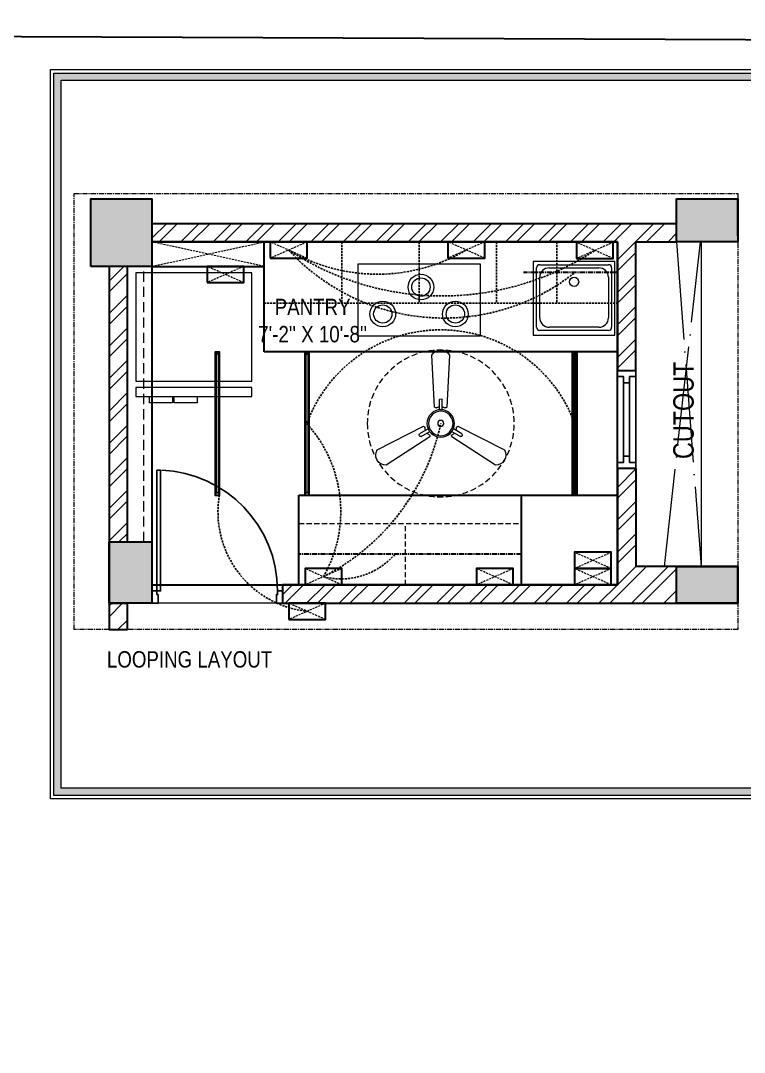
# Model space of a CAD drawing. Header units: millimetres. Extents: x 56222 to 3066687, y -650199 to -121287.
# Drawn here: x 134095.5 to 134272.8, y -184550.2 to -184297.6 of the extents above; entities that cross this region are included whole.
import ezdxf

# ---------------------------------------------------------------- set-up
doc = ezdxf.new("R2010")
doc.units = ezdxf.units.MM
doc.header["$MEASUREMENT"] = 0
for name, pattern in [('ACAD_ISO02W100', [15, 12, -3]), ('ACAD_ISO04W100', [30, 24, -3, 0, -3]), ('CENTER', [2, 1.25, -0.25, 0.25, -0.25]), ('DASHED', [0.75, 0.5, -0.25]), ('DASHED2', [0.375, 0.25, -0.125]), ('DASHEDX2', [1.5, 1, -0.5]), ('HIDDEN', [0.375, 0.25, -0.125])]:
    doc.linetypes.add(name, pattern=pattern)
doc.layers.add('AR DOOR', color=40, linetype='Continuous')
doc.layers.add('AR ELE-5', color=134, linetype='Continuous')
for name, color, linetype, lineweight in [('COLUMN', 1, 'Continuous', 30), ('dim05', 1, 'Continuous', 13), ('Dimension', 10, 'DASHEDX2', 20), ('el', 7, 'Continuous', 20), ('ELEC-wires', 1, 'DASHED2', 13), ('Electrical', 84, 'Continuous', 30), ('FIRST FLOOR', 7, 'Continuous', 9), ('FIRST FLOOR ( TEXT )', 7, 'Continuous', 9), ('FIRST FLOOR_( PLine )_', 251, 'Continuous', 30), ('FURNITURE', 32, 'Continuous', 9), ('GROUND FLOOR', 7, 'Continuous', 9), ('hatch-wall', 8, 'Continuous', 9), ('Labelling', 1, 'Continuous', 25), ('Looping', 10, 'Continuous', 25), ('SECTION ( SLAB PLine )', 104, 'Continuous', 30), ('TILE', 14, 'Continuous', 9)]:
    doc.layers.add(name, color=color, linetype=linetype, lineweight=lineweight)
doc.layers.add('XX~SLAB ( PLINE )', color=251, linetype='Continuous', plot=False)
doc.styles.add("Cn_BT_0'-0", font='swissc.ttf')
doc.styles.add('KATHA', font='swissc.ttf')

# ---------------------------------------------------------------- blocks, each defined once
blk = doc.blocks.new('*U144')
for points in [[(-1025.5, 0), (-985.5, 0), (-985.5, 30), (-975.5, 30), (-975.5, 100), (-1025.5, 100)], [(40, 0), (0, 0), (0, 30), (-10, 30), (-10, 100), (40, 100)], [(0, 0), (0, -985.5), (-30, -985.5), (-30, 0)]]:
    blk.add_lwpolyline(points, close=True)
at = {"layer": 'AR ELE-5', "linetype": 'ByBlock', "ltscale": 15}
blk.add_arc((1.4, 0.6), 987, 180.03474, 267.62699, dxfattribs=at)
blk = doc.blocks.new('6616')
at = {"color": 242, "linetype": 'DASHED', "true_color": 0xcd2027}
for p, q in [((386784.79, -36915.77), (386775.78, -36911.78)), ((386784.79, -36911.78), (386775.78, -36915.77))]:
    blk.add_line(p, q, dxfattribs=at)
at = {"layer": 'ELEC-wires', "color": 5, "linetype": 'ByBlock', "lineweight": 30, "ltscale": 4}
blk.add_lwpolyline([(386775.78, -36911.78), (386784.79, -36911.78), (386784.79, -36915.77), (386775.78, -36915.77)], close=True, dxfattribs=at)
blk = doc.blocks.new('fan')
at = {"layer": 'Electrical', "lineweight": 15, "ltscale": 20}
for p, q in [((3300835.29, -509900.78), (3300836.47, -509923.43)), ((3300841.81, -509923.43), (3300842.99, -509900.78)), ((3300838.47, -509924.57), (3300838.47, -509920.25)), ((3300839.81, -509920.28), (3300839.81, -509924.57)), ((3300831.66, -509931.77), (3300811.45, -509942.07)), ((3300829.93, -509935.08), (3300833.64, -509932.93)), ((3300834.31, -509934.09), (3300830.57, -509936.25)), ((3300847.68, -509936.23), (3300843.97, -509934.09)), ((3300844.64, -509932.93), (3300848.38, -509935.09)), ((3300866.83, -509942.07), (3300846.62, -509931.77)), ((3300815.3, -509948.74), (3300834.33, -509936.39)), ((3300843.95, -509936.39), (3300862.98, -509948.74))]:
    blk.add_line(p, q, dxfattribs=at)
at = {"layer": 'Electrical', "linetype": 'DASHED', "lineweight": 15, "ltscale": 5}
blk.add_circle((3300839.14, -509930.53), 32, dxfattribs=at)
at = {"layer": 'Electrical', "lineweight": 15, "ltscale": 20}
for centre, major_axis, start_param, end_param in [((3300839.14, -509902.94), (3.12, 3.12), -0.272136, 1.842967), ((3300839.13, -509920.5), (0.501, 0.501), -0.465536, 1.983618), ((3300839.14, -509930.53), (4.24, -4.24), 3.14161, 9.424795), ((3300839.14, -509930.53), (3.77, -3.77), 1.749190548672175e-05, 6.283202799085073), ((3300837.1, -509923.08), (0.51, 0.51), 2.863014, 4.257784), ((3300839.14, -509926.42), (2.27, -2.27), 2.565057, 2.951308), ((3300839.14, -509926.42), (2.27, 2.27), 0.19032, 0.57657), ((3300841.18, -509923.08), (0.51, -0.51), 5.167028, 6.561799), ((3300839.14, -509930.53), (0.943, 0.943), 1.570814, 7.853999), ((3300831.67, -509932.49), (0.51, -0.51), 0.978238, 2.373008), ((3300835.59, -509932.58), (2.27, -2.27), 3.855511, 4.241762), ((3300835.59, -509932.58), (2.27, -2.27), 4.659452, 5.045703), ((3300842.69, -509932.58), (2.27, 2.27), 4.37911, 4.765361), ((3300842.69, -509932.58), (2.27, 2.27), 5.183051, 5.569301), ((3300846.61, -509932.49), (0.51, -0.51), 2.339416, 3.734186), ((3300830.46, -509935.55), (0.501, -0.501), 3.199655, 5.648809), ((3300833.71, -509936.02), (0.51, 0.51), -1.325776, 0.068994), ((3300844.57, -509936.02), (0.51, -0.51), 3.072633, 4.467404), ((3300847.83, -509935.54), (0.501, 0.501), 3.723254, 6.172408), ((3300815.25, -509944.32), (3.12, -3.12), 3.393055, 5.508159), ((3300863.03, -509944.32), (3.12, -3.12), 5.48745, 7.602554)]:
    blk.add_ellipse(centre, major_axis=major_axis, ratio=1, start_param=start_param, end_param=end_param, dxfattribs=at)

msp = doc.modelspace()

# ---------------------------------------------------------------- hatches: boundary and pattern name
at = {"layer": 'Dimension', "linetype": 'Continuous', "true_color": 0xd39e00}
h = msp.add_hatch(color=42, dxfattribs=at)
h.paths.add_polyline_path([(134103.699, -184310.394), (134103.699, -184487.305), (134355.038, -184487.305), (134355.038, -184310.394)])
h.paths.add_polyline_path([(134105.463, -184312.158), (134353.274, -184312.158), (134353.274, -184485.541), (134105.463, -184485.541)], flags=16)
at = {"layer": 'FURNITURE', "linetype": 'CENTER', "lineweight": 15, "true_color": 0x636466}
h = msp.add_hatch(dxfattribs=at)
h.set_pattern_fill('AR-CONC', color=251)
h.set_pattern_definition([(50, (925.625, 0.777), (7.17260183, -0.62752135), [0.75, -8.25]), (355, (925.625, 0.777), (-1.38751334, 7.52192134), [0.6, -6.6]), (100.4514445, (926.223, 0.7247), (5.78508847, 6.8943999), [0.63740192, -7.01142112]), (46.1842, (925.625, 2.777), (10.6724133, -1.6551928), [1.125, -12.375]), (96.6356355, (926.515, 2.639), (9.34661946, 9.741186), [0.9561034, -10.5171376]), (351.184164, (925.625, 2.777), (9.34661945, 9.741186), [0.9, -9.9]), (21, (926.625, 2.277), (5.96907052, -4.0261889), [0.75, -8.25]), (326, (926.625, 2.277), (2.43315332, 7.25150045), [0.6, -6.6]), (71.4514447, (927.1226, 1.9414), (8.40222377, 3.22531153), [0.6374019, -7.01142112]), (37.5, (925.6252, 0.777), (0.121598553, 3.328938538), [0, -6.52, 0, -6.7, 0, -6.625]), (7.5, (925.6252, 0.777), (2.630695374, 3.94411712), [0, -3.82, 0, -6.37, 0, -2.525]), (327.5, (923.3952, 0.777), (5.338224362, -0.225548717), [0, -2.5, 0, -7.8, 0, -10.35]), (317.5, (922.395, 0.777), (5.83186169, 1.00104982), [0, -3.25, 0, -5.18, 0, -7.35])])
h.paths.add_polyline_path([(134127.698, -184425.237), (134117.198, -184425.237), (134117.198, -184440.237), (134127.698, -184440.237), (134127.698, -184437.237)])
h.paths.add_polyline_path([(134127.698, -184341.237), (134112.698, -184341.237), (134112.698, -184357.737), (134127.698, -184357.737)])
h.paths.add_polyline_path([(134271.198, -184341.237), (134256.198, -184341.237), (134256.198, -184351.74), (134271.198, -184351.74)])
h.paths.add_polyline_path([(134271.198, -184431.237), (134256.198, -184431.237), (134256.198, -184440.237), (134271.198, -184440.237), (134271.198, -184435.737)])
at = {"layer": 'hatch-wall', "linetype": 'CENTER', "lineweight": 15}
h = msp.add_hatch(dxfattribs=at)
h.set_pattern_fill('ANSI32', color=256, scale=15)
h.set_pattern_definition([(45, (925.625, 0.777), (-3.97747564, 3.97747564), []), (45, (928.277, 0.777), (-3.97747564, 3.97747564), [])])
h.paths.add_polyline_path([(134121.698, -184357.737), (134117.198, -184357.737), (134117.198, -184425.237), (134121.698, -184425.237)])
h.paths.add_polyline_path([(134256.198, -184347.237), (134127.698, -184347.237), (134127.698, -184351.737), (134241.698, -184351.737), (134241.698, -184378.691), (134241.698, -184383.242), (134246.198, -184383.242), (134246.198, -184351.737), (134256.198, -184351.737)])
h.paths.add_polyline_path([(134246.281, -184407.242), (134241.698, -184407.242), (134241.698, -184435.737), (134218.198, -184435.737), (134163.698, -184435.737), (134159.698, -184435.737), (134159.698, -184440.237), (134256.198, -184440.237), (134256.198, -184431.237), (134246.281, -184431.237)])
h.paths.add_polyline_path([(134121.698, -184440.237), (134117.198, -184440.237), (134117.198, -184446.671), (134121.698, -184446.671)])

# ---------------------------------------------------------------- linework, layer by layer
at = {"layer": 'COLUMN', "transparency": 33554687}
for points in [[(134112.698, -184357.737), (134112.698, -184341.237), (134127.698, -184341.237), (134127.698, -184357.737)], [(134256.198, -184351.74), (134256.198, -184341.237), (134271.198, -184341.237), (134271.198, -184351.74)], [(134117.198, -184425.237), (134127.698, -184425.237), (134127.698, -184440.237), (134117.198, -184440.237)], [(134256.198, -184440.237), (134256.198, -184431.237), (134271.198, -184431.237), (134271.198, -184440.237)]]:
    msp.add_lwpolyline(points, close=True, dxfattribs=at)
at = {"layer": 'Dimension', "color": 42, "linetype": 'Continuous', "true_color": 0xd39e00}
for points in [[(134102.817, -184309.512), (134355.92, -184309.512), (134355.92, -184488.187), (134102.817, -184488.187)], [(134103.699, -184310.394), (134355.038, -184310.394), (134355.038, -184487.305), (134103.699, -184487.305)], [(134105.463, -184312.158), (134353.274, -184312.158), (134353.274, -184485.541), (134105.463, -184485.541)]]:
    msp.add_lwpolyline(points, close=True, dxfattribs=at)
at = {"layer": 'Electrical', "color": 7, "lineweight": 30}
for points in [[(134144.228, -184413.737), (134144.228, -184378.76), (134143.168, -184378.76), (134143.168, -184413.737)], [(134166.166, -184413.737), (134166.166, -184378.76), (134165.107, -184378.76), (134165.107, -184413.737)], [(134230.706, -184413.737), (134230.706, -184378.76), (134231.766, -184378.76), (134231.766, -184413.737)]]:
    msp.add_lwpolyline(points, close=True, dxfattribs=at)
at = {"layer": 'Electrical', "color": 175, "lineweight": 30, "ltscale": 8, "true_color": 0x4554a5}
for points in [[(134143.395, -184379.158), (134144.017, -184379.158), (134144.017, -184413.222), (134143.395, -184413.222)], [(134143.414, -184379.177), (134143.998, -184379.177), (134143.998, -184413.204), (134143.414, -184413.204)], [(134165.334, -184379.158), (134165.955, -184379.158), (134165.955, -184413.222), (134165.334, -184413.222)], [(134165.352, -184379.177), (134165.937, -184379.177), (134165.937, -184413.204), (134165.352, -184413.204)], [(134231.539, -184379.158), (134230.917, -184379.158), (134230.917, -184413.222), (134231.539, -184413.222)], [(134231.52, -184379.177), (134230.936, -184379.177), (134230.936, -184413.204), (134231.52, -184413.204)]]:
    msp.add_lwpolyline(points, close=True, dxfattribs=at)
at = {"layer": 'FIRST FLOOR', "transparency": 33554687}
for p, q in [((134241.698, -184433.706), (134241.698, -184351.737)), ((134262.198, -184351.74), (134262.198, -184431.237)), ((134241.698, -184383.242), (134246.198, -184383.242)), ((134163.198, -184435.737), (134241.698, -184435.737)), ((134117.198, -184440.237), (134121.198, -184440.237)), ((134163.198, -184440.237), (134271.198, -184440.237))]:
    msp.add_line(p, q, dxfattribs=at)
at = {"layer": 'FIRST FLOOR_( PLine )_', "transparency": 33554687}
for p, q in [((134271.198, -184350.237), (134271.198, -184341.237)), ((134127.698, -184347.237), (134256.198, -184347.237)), ((134127.698, -184351.737), (134241.698, -184351.737)), ((134241.698, -184351.737), (134241.698, -184383.242)), ((134246.198, -184383.242), (134246.198, -184351.737)), ((134246.198, -184351.737), (134256.185, -184351.737)), ((134117.198, -184357.737), (134117.198, -184440.237)), ((134121.698, -184425.237), (134121.698, -184357.737)), ((134241.698, -184383.242), (134246.198, -184383.242)), ((134117.198, -184440.237), (134121.198, -184440.237))]:
    msp.add_line(p, q, dxfattribs=at)
msp.add_lwpolyline([(134117.198, -184357.737), (134117.198, -184440.237), (134121.698, -184440.237)], dxfattribs=at)
for points in [[(134159.698, -184435.737), (134159.698, -184440.237), (134271.198, -184440.237), (134271.198, -184435.737), (134271.198, -184431.237), (134246.281, -184431.237), (134246.281, -184407.242), (134241.698, -184407.242), (134241.698, -184435.737)], [(134121.698, -184446.671), (134121.698, -184440.237), (134117.198, -184440.237), (134117.198, -184446.671)], [(134121.698, -184446.671), (134121.698, -184440.237), (134117.198, -184440.237), (134117.198, -184446.671)]]:
    msp.add_lwpolyline(points, close=True, dxfattribs=at)
at = {"layer": 'FURNITURE', "color": 9, "linetype": 'DASHED', "lineweight": 15, "true_color": 0xc7c8ca}
for p, q in [((134127.698, -184357.737), (134155.175, -184351.737)), ((134155.175, -184357.737), (134127.698, -184351.737))]:
    msp.add_line(p, q, dxfattribs=at)
at = {"layer": 'FURNITURE', "color": 9, "lineweight": 30, "true_color": 0xc7c8ca}
for p, q in [((134155.175, -184351.737), (134241.698, -184351.737)), ((134155.175, -184378.691), (134155.175, -184351.737)), ((134241.698, -184351.737), (134241.698, -184378.691)), ((134127.698, -184357.737), (134155.175, -184357.737)), ((134241.698, -184378.691), (134155.175, -184378.691)), ((134163.698, -184413.737), (134241.698, -184413.737)), ((134163.698, -184435.737), (134163.698, -184413.737)), ((134218.198, -184413.737), (134241.698, -184413.737)), ((134218.198, -184435.737), (134218.198, -184413.737)), ((134241.698, -184413.737), (134241.698, -184435.737)), ((134241.698, -184413.737), (134241.698, -184435.737)), ((134241.698, -184435.737), (134168.663, -184435.737)), ((134241.698, -184435.737), (134218.198, -184435.737))]:
    msp.add_line(p, q, dxfattribs=at)
at = {"layer": 'FURNITURE', "color": 9, "linetype": 'DASHED', "lineweight": 25, "true_color": 0xc7c8ca}
for p, q in [((134174.175, -184351.737), (134174.175, -184366.737)), ((134193.13, -184351.737), (134193.13, -184366.737)), ((134212.085, -184351.737), (134212.085, -184366.737)), ((134226.892, -184351.737), (134226.892, -184366.737)), ((134155.175, -184366.737), (134241.698, -184366.737))]:
    msp.add_line(p, q, dxfattribs=at)
at = {"layer": 'FURNITURE', "color": 9, "true_color": 0xc7c8ca}
for p, q in [((134178.17, -184357.13), (134208.09, -184357.13)), ((134178.17, -184374.84), (134178.17, -184357.13)), ((134208.09, -184357.13), (134208.09, -184374.84)), ((134241.095, -184356.551), (134221.095, -184356.551)), ((134221.095, -184356.551), (134221.095, -184374.551)), ((134222.655, -184357.326), (134239.503, -184357.326)), ((134241.095, -184374.551), (134241.095, -184356.551)), ((134152.175, -184359.287), (134123.757, -184359.287)), ((134123.757, -184359.287), (134123.757, -184385.844)), ((134152.175, -184385.844), (134152.175, -184359.287)), ((134221.88, -184372.642), (134221.88, -184358.101)), ((134225.012, -184358.101), (134237.179, -184358.101)), ((134240.277, -184358.101), (134240.277, -184372.642)), ((134222.688, -184370.318), (134222.688, -184360.424)), ((134239.503, -184360.424), (134239.503, -184370.318)), ((134237.179, -184372.642), (134225.012, -184372.642)), ((134208.09, -184374.84), (134178.17, -184374.84)), ((134221.095, -184374.551), (134241.095, -184374.551)), ((134239.503, -184373.416), (134222.655, -184373.416)), ((134123.757, -184385.844), (134152.175, -184385.844)), ((134152.175, -184387.393), (134123.757, -184387.393)), ((134123.757, -184387.393), (134123.757, -184389.606)), ((134152.175, -184389.606), (134152.175, -184387.393)), ((134123.757, -184389.606), (134152.175, -184389.606)), ((134127.079, -184391.184), (134127.079, -184389.606)), ((134132.706, -184389.606), (134132.706, -184391.184)), ((134133.181, -184391.184), (134133.181, -184389.606)), ((134138.809, -184389.606), (134138.809, -184391.184)), ((134132.706, -184391.184), (134127.079, -184391.184)), ((134138.809, -184391.184), (134133.181, -184391.184))]:
    msp.add_line(p, q, dxfattribs=at)
at = {"layer": 'FURNITURE', "color": 3, "linetype": 'CENTER', "lineweight": 30}
for p, q in [((134241.698, -184359.237), (134218.698, -184359.237)), ((134218.198, -184428.237), (134163.698, -184428.237))]:
    msp.add_line(p, q, dxfattribs=at)
at = {"layer": 'FURNITURE', "color": 9, "linetype": 'HIDDEN', "lineweight": 18, "ltscale": 5, "true_color": 0xc7c8ca}
for p, q in [((134163.698, -184420.737), (134218.198, -184420.737)), ((134189.816, -184435.737), (134189.816, -184420.737))]:
    msp.add_line(p, q, dxfattribs=at)
at = {"layer": 'FURNITURE', "color": 9, "linetype": 'CENTER', "lineweight": 15, "true_color": 0xc7c8ca}
msp.add_lwpolyline([(134271.198, -184446.671), (134108.668, -184446.671), (134108.668, -184339.922), (134271.198, -184339.922)], close=True, dxfattribs=at)
at = {"layer": 'FURNITURE', "color": 9, "true_color": 0xc7c8ca}
for centre, radius in [((134193.576, -184362.801), 3.143), ((134193.576, -184362.801), 2.245), ((134231.095, -184361.53), 1.117), ((134184.242, -184369.409), 3.143), ((134184.242, -184369.409), 2.245), ((134202.018, -184369.409), 3.143), ((134202.018, -184369.409), 2.245)]:
    msp.add_circle(centre, radius, dxfattribs=at)
for centre, radius, start, end in [((134222.655, -184358.101), 0.775, 90, 180), ((134239.503, -184358.101), 0.775, 0, 90), ((134225.012, -184360.424), 2.324, 90, 180), ((134237.179, -184360.424), 2.324, 0, 90), ((134225.012, -184370.318), 2.324, 180, 270), ((134237.179, -184370.318), 2.324, 270, 0), ((134222.655, -184372.642), 0.775, 180, 270), ((134239.503, -184372.642), 0.775, 270, 0)]:
    msp.add_arc(centre, radius, start, end, dxfattribs=at)
at = {"layer": 'GROUND FLOOR', "color": 1, "linetype": 'ACAD_ISO04W100', "transparency": 33554687}
for p, q in [((134253.198, -184431.237), (134262.031, -184351.74)), ((134256.185, -184351.737), (134262.198, -184431.237))]:
    msp.add_line(p, q, dxfattribs=at)
at = {"layer": 'Labelling', "color": 251, "linetype": 'DASHED2', "lineweight": 0, "ltscale": 10, "true_color": 0x636466, "transparency": 33554687}
msp.add_line((134125.698, -184425.237), (134125.698, -184357.737), dxfattribs=at)
at = {"layer": 'Labelling', "color": 251, "linetype": 'ACAD_ISO02W100', "lineweight": 0, "ltscale": 10, "true_color": 0x636466, "transparency": 33554687}
msp.add_lwpolyline([(134159.698, -184435.737), (134159.698, -184440.237), (134127.698, -184440.237), (134127.698, -184435.737)], close=True, dxfattribs=at)
at = {"layer": 'Looping', "linetype": 'DASHED', "lineweight": 25}
for centre, radius, start, end in [((134182.917, -184316.722), 42.941, 239.57922, 300.47811), ((134198.746, -184296.56), 68.429, 236.69721, 303.17902), ((134199.204, -184318.653), 51.751, 222.70529, 308.35223), ((134141.863, -184417.791), 32.082, 330.18211, 42.18149), ((134168.324, -184417.915), 24.456, 170.16123, 263.83583), ((134174.01, -184416.838), 17.447, 255.68941, 319.20532)]:
    msp.add_arc(centre, radius, start, end, dxfattribs=at)
at = {"layer": 'Looping', "color": 251, "linetype": 'DASHED', "lineweight": 25, "true_color": 0x636466}
msp.add_arc((134198.43, -184408.199), 34.915, 20.01611, 159.88282, dxfattribs=at)
at = {"layer": 'Looping', "color": 6, "linetype": 'DASHED', "lineweight": 25}
msp.add_arc((134144.591, -184384.749), 55.052, 297.13269, 347.98045, dxfattribs=at)
at = {"layer": 'SECTION ( SLAB PLine )', "color": 9, "true_color": 0xc7c8ca}
msp.add_lwpolyline([(134241.698, -184351.737), (134127.698, -184351.737), (134127.698, -184435.737), (134241.698, -184435.737)], close=True, dxfattribs=at)
at = {"layer": 'TILE', "color": 1, "lineweight": 30}
msp.add_lwpolyline([(133149.693, -184297.557), (134371.584, -184302.616), (134371.584, -184802.923), (133149.693, -184797.864)], close=True, dxfattribs=at)
at = {"layer": 'XX~SLAB ( PLINE )', "transparency": 33554687}
msp.add_lwpolyline([(134241.698, -184383.242), (134241.698, -184384.742), (134243.198, -184384.742), (134243.198, -184386.242), (134244.698, -184386.242), (134244.698, -184404.242), (134243.198, -184404.242), (134243.198, -184405.742), (134241.698, -184405.742), (134241.698, -184407.242), (134246.198, -184407.242), (134246.198, -184405.742), (134244.698, -184405.742), (134244.698, -184404.242), (134243.198, -184404.242), (134243.198, -184386.242), (134244.698, -184386.242), (134244.698, -184384.742), (134246.198, -184384.742), (134246.198, -184383.242), (134241.698, -184383.242), (134241.698, -184407.242), (134246.198, -184407.242), (134246.198, -184383.242)], close=True, dxfattribs=at)

# ---------------------------------------------------------------- block references
at = {"layer": 'AR DOOR', "linetype": 'ByBlock', "lineweight": -2, "transparency": 33554687, "extrusion": (0, 0, -1), "xscale": -0.02999999999996949, "yscale": 0.02999999999996949, "zscale": -0.02999999999996949, "rotation": 180}
msp.add_blockref('*U144', (-134128.898, -184437.237), dxfattribs=at)
at = {"layer": 'dim05', "color": 1, "lineweight": 35, "transparency": 33554687, "xscale": -0.5625052429282242, "yscale": 0.5625052429282242, "zscale": 0.5625052429282242}
msp.add_blockref('fan', (1990937.759, 102442.382), dxfattribs=at)
at = {"layer": 'el', "color": 1, "transparency": 33554687, "xscale": -1, "rotation": 180.0000000001202}
for p in [(-252619.113, -221267.529), (-252575.589, -221267.507), (-252544.093, -221267.61), (-252634.589, -221273.507), (-252544.589, -221343.533), (-252610.589, -221347.52), (-252568.589, -221347.52), (-252544.589, -221347.52), (-252614.589, -221356.007)]:
    msp.add_blockref('6616', p, dxfattribs=at)

# ---------------------------------------------------------------- texts
at = {"layer": 'FIRST FLOOR ( TEXT )', "transparency": 33554687, "char_height": 4, "attachment_point": 5, "style": 'KATHA'}
for s, insert in [("PANTRY\\P7'-2'' X 10'-8''", (134167.056, -184371.039)), ('LOOPING LAYOUT', (134136.91, -184454.014))]:
    msp.add_mtext(s, dxfattribs=dict(at, insert=insert))
at = {"layer": 'FIRST FLOOR ( TEXT )', "color": 1, "transparency": 33554687, "insert": (134257.919, -184392.999), "char_height": 5, "attachment_point": 5, "rotation": 90, "style": "Cn_BT_0'-0"}
msp.add_mtext('CUTOUT', dxfattribs=at)

doc.saveas('drawing.dxf')
